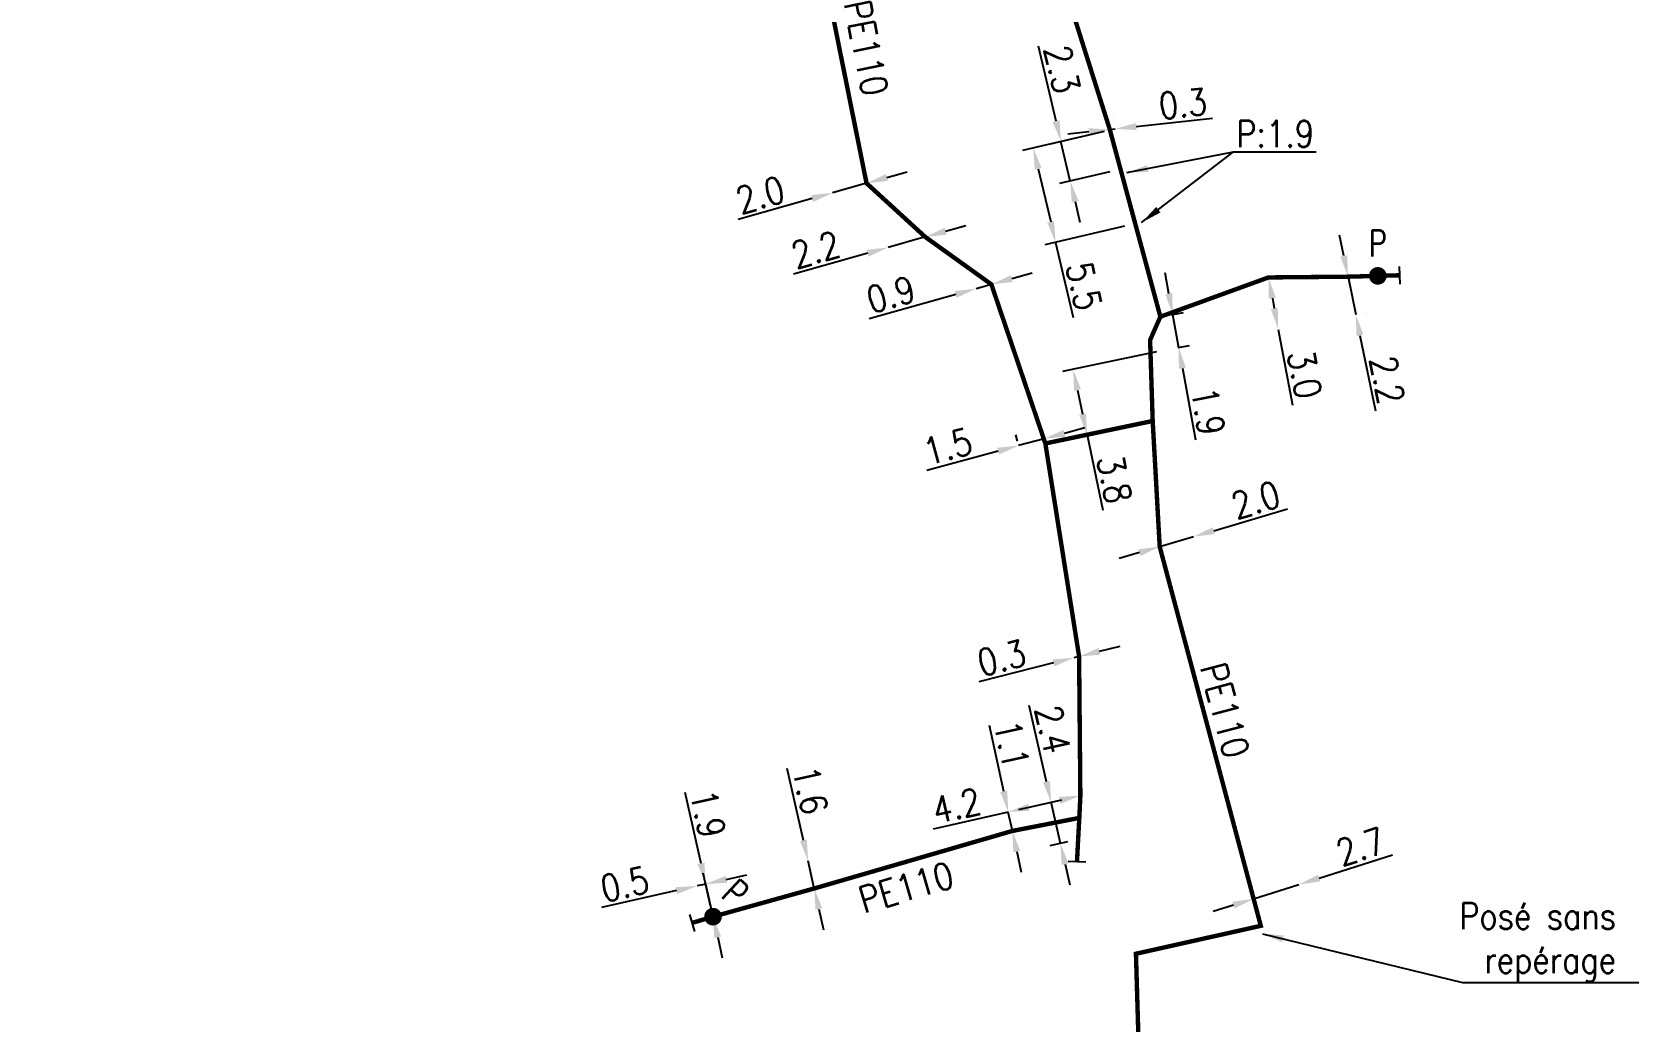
# Model space of a CAD drawing. Header units: millimetres. Extents: x 147000 to 147997, y 130417 to 131006.
# Drawn here: x 147087.1 to 147178.3, y 130496.4 to 130552.6 of the extents above; entities that cross this region are included whole.
import ezdxf
from ezdxf.enums import TextEntityAlignment as Align

# ---------------------------------------------------------------- set-up
doc = ezdxf.new("R2010")
doc.units = ezdxf.units.MM
doc.header["$PDMODE"] = 34
doc.linetypes.add('L_100_PE', pattern=[14, 10, -1.5, 1, -1.5])
doc.layers.get('0').update_dxf_attribs({"linetype": 'CONTINUOUS'})
doc.layers.get('Defpoints').update_dxf_attribs({"linetype": 'CONTINUOUS'})
for name, color, linetype in [('L_140', 3, 'CONTINUOUS'), ('L_300', 7, 'CONTINUOUS'), ('L_340', 7, 'CONTINUOUS')]:
    doc.layers.add(name, color=color, linetype=linetype)
doc.styles.add('G_ROMANS', font='ROMANS.SHX', dxfattribs={"width": 0.75})
doc.styles.get("Standard").update_dxf_attribs({"font": 'romans.shx', "width": 0.85})
doc.dimstyles.get("Standard").update_dxf_attribs({"dimtxt": 1.5, "dimasz": 1.2, "dimexe": 0.625, "dimexo": 0.625, "dimgap": 0.25, "dimtad": 1, "dimdec": 1, "dimzin": 0, "dimdsep": 46, "dimtxsty": 'Standard', "dimcen": -0.5, "dimadec": 0, "dimazin": 0, "dimtfac": 1, "dimtdec": 1, "dimtmove": 0, "dimatfit": 3, "dimfxl": 0, "dimtolj": 1, "dimtzin": 0, "dimarcsym": 0})

# ---------------------------------------------------------------- blocks, each defined once
blk = doc.blocks.new('L_340_07')
at = {"color": 0, "linetype": 'Continuous', "const_width": 0.25, "flags": 128}
blk.add_lwpolyline([(0, 0), (1.25, 0)], dxfattribs=at)
at = {"color": 0, "linetype": 'Continuous', "flags": 128}
blk.add_lwpolyline([(1.25, -0.5), (1.25, 0.5)], dxfattribs=at)
at = {"color": 0, "linetype": 'Continuous', "width": 0.75, "flags": 3}
for tag, p in [('DEF_LEG', (0.723, -3.465)), ('DEF_COUP', (0.723, -5.965)), ('DEF_TYPE', (0.723, -8.465))]:
    blk.add_attdef(tag, text='', height=1.2, dxfattribs=at).set_placement(p, align=Align.MIDDLE)
blk = doc.blocks.new('L_300_12')
at = {"color": 0, "linetype": 'Continuous', "const_width": 0.497, "flags": 128}
blk.add_lwpolyline([(-0.252, 0, 1), (0.252, 0, 1)], format="xyb", close=True, dxfattribs=at)
at = {"color": 0, "linetype": 'Continuous', "style": 'G_ROMANS', "width": 0.75}
blk.add_text('P', height=1.5, dxfattribs=at).set_placement((0, 1.85), align=Align.MIDDLE)
at = {"color": 0, "linetype": 'Continuous', "width": 0.75, "flags": 3}
for tag, p in [('DEF_LEG', (0, -5)), ('DEF_COUP', (0, -7.5)), ('DEF_TYPE', (0, -10))]:
    blk.add_attdef(tag, text='', height=1.2, dxfattribs=at).set_placement(p, align=Align.MIDDLE)
blk = doc.blocks.new('*D20')
at = {"layer": 'Defpoints', "color": 0, "linetype": 'Continuous', "transparency": 16777216}
for p in [(147131.149, 130505.52), (147131.149, 130505.52), (147131.501, 130503.959)]:
    blk.add_point(p, dxfattribs=at)
at = {"layer": 'L_140', "color": 0, "linetype": 'Continuous', "lineweight": -2, "transparency": 16777216}
for p, q in [((147130.886, 130506.691), (147129.965, 130510.778)), ((147131.501, 130503.959), (147131.149, 130505.52)), ((147131.765, 130502.789), (147132.029, 130501.618))]:
    blk.add_line(p, q, dxfattribs=at)
at = {"layer": 'L_140', "color": 0, "linetype": 'Continuous', "transparency": 16777216}
for points in [[(147131.081, 130506.735), (147130.691, 130506.647), (147131.149, 130505.52)], [(147131.96, 130502.833), (147131.57, 130502.745), (147131.501, 130503.959)]]:
    blk.add_solid(points, dxfattribs=at)
at = {"layer": 'L_140', "color": 0, "linetype": 'Continuous', "transparency": 16777216, "insert": (147131.269, 130509.54), "char_height": 1.5, "attachment_point": 5, "rotation": 282.69903}
blk.add_mtext('\\A1;1.6', dxfattribs=at)
blk = doc.blocks.new('*D21')
at = {"layer": 'Defpoints', "color": 0, "linetype": 'Continuous', "transparency": 16777216}
for p in [(147124.845, 130504.1), (147124.845, 130504.1), (147125.751, 130502.356)]:
    blk.add_point(p, dxfattribs=at)
at = {"layer": 'L_300', "color": 0, "linetype": 'Continuous', "lineweight": -2, "transparency": 16777216}
for p, q in [((147125.614, 130502.966), (147125.196, 130504.819)), ((147126.504, 130504.473), (147127.675, 130504.737)), ((147123.675, 130503.836), (147119.41, 130502.875)), ((147125.333, 130504.21), (147124.845, 130504.1))]:
    blk.add_line(p, q, dxfattribs=at)
at = {"layer": 'L_300', "color": 0, "linetype": 'Continuous', "transparency": 16777216}
for points in [[(147126.46, 130504.669), (147126.548, 130504.278), (147125.333, 130504.21)], [(147123.631, 130504.031), (147123.719, 130503.641), (147124.845, 130504.1)]]:
    blk.add_solid(points, dxfattribs=at)
at = {"layer": 'L_300', "color": 0, "linetype": 'Continuous', "transparency": 16777216, "insert": (147120.737, 130504.199), "char_height": 1.5, "attachment_point": 5, "rotation": 12.69855}
blk.add_mtext('\\A1;0.5', dxfattribs=at)
blk = doc.blocks.new('*D22')
at = {"layer": 'Defpoints', "color": 0, "linetype": 'Continuous', "transparency": 16777216}
for p in [(147125.333, 130504.21), (147125.333, 130504.21), (147125.751, 130502.356)]:
    blk.add_point(p, dxfattribs=at)
at = {"layer": 'L_300', "color": 0, "linetype": 'Continuous', "lineweight": -2, "transparency": 16777216}
for p, q in [((147125.069, 130505.38), (147124.162, 130509.408)), ((147125.751, 130502.356), (147125.333, 130504.21)), ((147126.015, 130501.186), (147126.279, 130500.015))]:
    blk.add_line(p, q, dxfattribs=at)
at = {"layer": 'L_300', "color": 0, "linetype": 'Continuous', "transparency": 16777216}
for points in [[(147125.265, 130505.424), (147124.874, 130505.336), (147125.333, 130504.21)], [(147126.21, 130501.23), (147125.82, 130501.142), (147125.751, 130502.356)]]:
    blk.add_solid(points, dxfattribs=at)
at = {"layer": 'L_300', "color": 0, "linetype": 'Continuous', "transparency": 16777216, "insert": (147125.459, 130508.199), "char_height": 1.5, "attachment_point": 5, "rotation": 282.69855}
blk.add_mtext('\\A1;1.9', dxfattribs=at)
blk = doc.blocks.new('*D108')
at = {"layer": 'Defpoints', "color": 0, "linetype": 'Continuous', "transparency": 16777216}
for p in [(147142.516, 130508.299), (147142.516, 130508.299), (147142.749, 130507.224)]:
    blk.add_point(p, dxfattribs=at)
at = {"layer": 'L_140', "color": 0, "linetype": 'Continuous', "lineweight": -2, "transparency": 16777216}
for p, q in [((147142.262, 130509.472), (147141.454, 130513.211)), ((147142.749, 130507.224), (147142.516, 130508.299)), ((147142.138, 130507.092), (147142.138, 130507.092)), ((147143.002, 130506.051), (147143.256, 130504.878))]:
    blk.add_line(p, q, dxfattribs=at)
at = {"layer": 'L_140', "color": 0, "linetype": 'Continuous', "transparency": 16777216}
for points in [[(147142.458, 130509.514), (147142.067, 130509.43), (147142.516, 130508.299)], [(147143.198, 130506.093), (147142.807, 130506.009), (147142.749, 130507.224)]]:
    blk.add_solid(points, dxfattribs=at)
at = {"layer": 'L_140', "color": 0, "linetype": 'Continuous', "transparency": 16777216, "insert": (147142.709, 130512.139), "char_height": 1.5, "attachment_point": 5, "rotation": 282.2029}
blk.add_mtext('\\A1;1.1', dxfattribs=at)
blk = doc.blocks.new('*D110')
at = {"layer": 'Defpoints', "color": 0, "linetype": 'Continuous', "transparency": 16777216}
for p in [(147146.612, 130509.227), (147142.516, 130508.299), (147142.516, 130508.299)]:
    blk.add_point(p, dxfattribs=at)
at = {"layer": 'L_140', "color": 0, "linetype": 'Continuous', "lineweight": -2, "transparency": 16777216}
for p, q in [((147142.516, 130508.299), (147138.253, 130507.333)), ((147145.442, 130508.962), (147143.686, 130508.564))]:
    blk.add_line(p, q, dxfattribs=at)
at = {"layer": 'L_140', "color": 0, "linetype": 'Continuous', "transparency": 16777216}
for points in [[(147145.398, 130509.157), (147145.486, 130508.767), (147146.612, 130509.227)], [(147143.642, 130508.759), (147143.731, 130508.369), (147142.516, 130508.299)]]:
    blk.add_solid(points, dxfattribs=at)
at = {"layer": 'L_140', "color": 0, "linetype": 'Continuous', "transparency": 16777216, "insert": (147139.578, 130508.659), "char_height": 1.5, "attachment_point": 5, "rotation": 12.76587}
blk.add_mtext('\\A1;4.2', dxfattribs=at)
blk = doc.blocks.new('*D111')
at = {"layer": 'Defpoints', "color": 0, "linetype": 'Continuous', "transparency": 16777216}
for p in [(147146.249, 130517.056), (147146.249, 130517.056), (147146.54, 130517.129)]:
    blk.add_point(p, dxfattribs=at)
at = {"layer": 'L_140', "color": 0, "linetype": 'Continuous', "lineweight": -2, "transparency": 16777216}
for p, q in [((147147.704, 130517.423), (147148.867, 130517.717)), ((147145.086, 130516.762), (147140.847, 130515.691)), ((147146.54, 130517.129), (147146.249, 130517.056))]:
    blk.add_line(p, q, dxfattribs=at)
at = {"layer": 'L_140', "color": 0, "linetype": 'Continuous', "transparency": 16777216}
for points in [[(147147.655, 130517.617), (147147.753, 130517.229), (147146.54, 130517.129)], [(147145.037, 130516.956), (147145.135, 130516.568), (147146.249, 130517.056)]]:
    blk.add_solid(points, dxfattribs=at)
at = {"layer": 'L_140', "color": 0, "linetype": 'Continuous', "transparency": 16777216, "insert": (147142.14, 130517.049), "char_height": 1.5, "attachment_point": 5, "rotation": 14.17354}
blk.add_mtext('\\A1;0.3', dxfattribs=at)
blk = doc.blocks.new('*D112')
at = {"layer": 'Defpoints', "color": 0, "linetype": 'Continuous', "transparency": 16777216}
for p in [(147143.103, 130529.101), (147144.624, 130529.223), (147143.199, 130528.745)]:
    blk.add_point(p, dxfattribs=at)
at = {"layer": 'L_140', "color": 0, "linetype": 'Continuous', "lineweight": -2, "transparency": 16777216}
for p, q in [((147144.461, 130529.826), (147144.387, 130530.096)), ((147145.709, 130529.806), (147146.867, 130530.12)), ((147143.036, 130529.348), (147142.939, 130529.704)), ((147144.551, 130529.493), (147143.103, 130529.101)), ((147141.944, 130528.788), (147137.9, 130527.694))]:
    blk.add_line(p, q, dxfattribs=at)
at = {"layer": 'L_140', "color": 0, "linetype": 'Continuous', "transparency": 16777216}
for points in [[(147145.657, 130529.999), (147145.761, 130529.613), (147144.551, 130529.493)], [(147141.892, 130528.981), (147141.997, 130528.595), (147143.103, 130529.101)]]:
    blk.add_solid(points, dxfattribs=at)
at = {"layer": 'L_140', "color": 0, "linetype": 'Continuous', "transparency": 16777216, "insert": (147139.082, 130529.049), "char_height": 1.5, "attachment_point": 5, "rotation": 15.13932}
blk.add_mtext('\\A1;1.5', dxfattribs=at)
blk = doc.blocks.new('*D113')
at = {"layer": 'Defpoints', "color": 0, "linetype": 'Continuous', "transparency": 16777216}
for p in [(147141.558, 130538.255), (147140.692, 130538.011), (147140.692, 130538.011)]:
    blk.add_point(p, dxfattribs=at)
at = {"layer": 'L_140', "color": 0, "linetype": 'Continuous', "lineweight": -2, "transparency": 16777216}
for p, q in [((147141.558, 130538.255), (147140.692, 130538.011)), ((147142.713, 130538.58), (147143.869, 130538.906)), ((147139.537, 130537.685), (147134.625, 130536.301))]:
    blk.add_line(p, q, dxfattribs=at)
at = {"layer": 'L_140', "color": 0, "linetype": 'Continuous', "transparency": 16777216}
for points in [[(147142.659, 130538.773), (147142.768, 130538.388), (147141.558, 130538.255)], [(147139.483, 130537.878), (147139.591, 130537.493), (147140.692, 130538.011)]]:
    blk.add_solid(points, dxfattribs=at)
at = {"layer": 'L_140', "color": 0, "linetype": 'Continuous', "transparency": 16777216, "insert": (147135.851, 130537.685), "char_height": 1.5, "attachment_point": 5, "rotation": 15.73663}
blk.add_mtext('\\A1;0.9', dxfattribs=at)
blk = doc.blocks.new('*D114')
at = {"layer": 'Defpoints', "color": 0, "linetype": 'Continuous', "transparency": 16777216}
for p in [(147137.806, 130540.945), (147135.688, 130540.348), (147135.688, 130540.348)]:
    blk.add_point(p, dxfattribs=at)
at = {"layer": 'L_140', "color": 0, "linetype": 'Continuous', "lineweight": -2, "transparency": 16777216}
for p, q in [((147137.806, 130540.945), (147135.688, 130540.348)), ((147138.961, 130541.27), (147140.116, 130541.596)), ((147134.533, 130540.023), (147130.325, 130538.837))]:
    blk.add_line(p, q, dxfattribs=at)
at = {"layer": 'L_140', "color": 0, "linetype": 'Continuous', "transparency": 16777216}
for points in [[(147138.906, 130541.463), (147139.015, 130541.078), (147137.806, 130540.945)], [(147134.479, 130540.215), (147134.587, 130539.83), (147135.688, 130540.348)]]:
    blk.add_solid(points, dxfattribs=at)
at = {"layer": 'L_140', "color": 0, "linetype": 'Continuous', "transparency": 16777216, "insert": (147131.58, 130540.23), "char_height": 1.5, "attachment_point": 5, "rotation": 15.73684}
blk.add_mtext('\\A1;2.2', dxfattribs=at)
blk = doc.blocks.new('*D115')
at = {"layer": 'Defpoints', "color": 0, "linetype": 'Continuous', "transparency": 16777216}
for p in [(147134.469, 130543.997), (147132.544, 130543.455), (147132.544, 130543.455)]:
    blk.add_point(p, dxfattribs=at)
at = {"layer": 'L_140', "color": 0, "linetype": 'Continuous', "lineweight": -2, "transparency": 16777216}
for p, q in [((147135.624, 130544.323), (147136.779, 130544.648)), ((147134.469, 130543.997), (147132.544, 130543.455)), ((147131.389, 130543.129), (147127.182, 130541.944))]:
    blk.add_line(p, q, dxfattribs=at)
at = {"layer": 'L_140', "color": 0, "linetype": 'Continuous', "transparency": 16777216}
for points in [[(147135.57, 130544.515), (147135.679, 130544.13), (147134.469, 130543.997)], [(147131.335, 130543.322), (147131.444, 130542.937), (147132.544, 130543.455)]]:
    blk.add_solid(points, dxfattribs=at)
at = {"layer": 'L_140', "color": 0, "linetype": 'Continuous', "transparency": 16777216, "insert": (147128.437, 130543.336), "char_height": 1.5, "attachment_point": 5, "rotation": 15.73628}
blk.add_mtext('\\A1;2.0', dxfattribs=at)
blk = doc.blocks.new('*D116')
at = {"layer": 'Defpoints', "color": 0, "linetype": 'Continuous', "transparency": 16777216}
for p in [(147151.549, 130534.559), (147146.204, 130533.429), (147150.719, 130530.5)]:
    blk.add_point(p, dxfattribs=at)
at = {"layer": 'L_140', "color": 0, "linetype": 'Continuous', "lineweight": -2, "transparency": 16777216}
for p, q in [((147150.937, 130534.43), (147145.593, 130533.3)), ((147146.452, 130532.255), (147146.742, 130530.885)), ((147150.107, 130530.37), (147146.379, 130529.582)), ((147146.99, 130529.711), (147147.895, 130525.434))]:
    blk.add_line(p, q, dxfattribs=at)
at = {"layer": 'L_140', "color": 0, "linetype": 'Continuous', "transparency": 16777216}
for points in [[(147146.648, 130532.296), (147146.257, 130532.214), (147146.204, 130533.429)], [(147146.938, 130530.927), (147146.546, 130530.844), (147146.99, 130529.711)]]:
    blk.add_solid(points, dxfattribs=at)
at = {"layer": 'L_140', "color": 0, "linetype": 'Continuous', "transparency": 16777216, "insert": (147148.545, 130527.193), "char_height": 1.5, "attachment_point": 5, "rotation": 281.93998}
blk.add_mtext('\\A1;3.8', dxfattribs=at)
blk = doc.blocks.new('*D117')
at = {"layer": 'Defpoints', "color": 0, "linetype": 'Continuous', "transparency": 16777216}
for p in [(147151.155, 130536.418), (147151.549, 130534.559), (147152.191, 130534.676)]:
    blk.add_point(p, dxfattribs=at)
at = {"layer": 'L_140', "color": 0, "linetype": 'Continuous', "lineweight": -2, "transparency": 16777216}
for p, q in [((147151.638, 130537.725), (147151.424, 130538.906)), ((147151.77, 130536.53), (147152.467, 130536.656)), ((147151.852, 130536.544), (147152.191, 130534.676)), ((147152.163, 130534.671), (147152.806, 130534.787)), ((147152.405, 130533.495), (147153.141, 130529.433))]:
    blk.add_line(p, q, dxfattribs=at)
at = {"layer": 'L_140', "color": 0, "linetype": 'Continuous', "transparency": 16777216}
for points in [[(147151.835, 130537.761), (147151.441, 130537.689), (147151.852, 130536.544)], [(147152.602, 130533.531), (147152.208, 130533.459), (147152.191, 130534.676)]]:
    blk.add_solid(points, dxfattribs=at)
at = {"layer": 'L_140', "color": 0, "linetype": 'Continuous', "transparency": 16777216, "insert": (147153.864, 130531.052), "char_height": 1.5, "attachment_point": 5, "rotation": 280.27435}
blk.add_mtext('\\A1;1.9', dxfattribs=at)
blk = doc.blocks.new('*D118')
at = {"layer": 'Defpoints', "color": 0, "linetype": 'Continuous', "transparency": 16777216}
for p in [(147157.291, 130538.649), (147157.849, 130535.701), (147157.849, 130535.701)]:
    blk.add_point(p, dxfattribs=at)
at = {"layer": 'L_140', "color": 0, "linetype": 'Continuous', "lineweight": -2, "transparency": 16777216}
for p, q in [((147157.514, 130537.47), (147157.626, 130536.88)), ((147157.849, 130535.701), (147158.663, 130531.406))]:
    blk.add_line(p, q, dxfattribs=at)
at = {"layer": 'L_140', "color": 0, "linetype": 'Continuous', "transparency": 16777216}
for points in [[(147157.71, 130537.507), (147157.317, 130537.433), (147157.291, 130538.649)], [(147157.822, 130536.918), (147157.429, 130536.843), (147157.849, 130535.701)]]:
    blk.add_solid(points, dxfattribs=at)
at = {"layer": 'L_140', "color": 0, "linetype": 'Continuous', "transparency": 16777216, "insert": (147159.35, 130533.15), "char_height": 1.5, "attachment_point": 5, "rotation": 280.73}
blk.add_mtext('\\A1;3.0', dxfattribs=at)
blk = doc.blocks.new('*D119')
at = {"layer": 'Defpoints', "color": 0, "linetype": 'Continuous', "transparency": 16777216}
for p in [(147161.812, 130538.691), (147162.252, 130536.536), (147162.252, 130536.536)]:
    blk.add_point(p, dxfattribs=at)
at = {"layer": 'L_140', "color": 0, "linetype": 'Continuous', "lineweight": -2, "transparency": 16777216}
for p, q in [((147161.572, 130539.867), (147161.332, 130541.043)), ((147161.812, 130538.691), (147162.252, 130536.536)), ((147162.424, 130538.816), (147162.424, 130538.816)), ((147162.864, 130536.661), (147162.864, 130536.661)), ((147162.492, 130535.36), (147163.365, 130531.077))]:
    blk.add_line(p, q, dxfattribs=at)
at = {"layer": 'L_140', "color": 0, "linetype": 'Continuous', "transparency": 16777216}
for points in [[(147161.768, 130539.907), (147161.376, 130539.827), (147161.812, 130538.691)], [(147162.688, 130535.4), (147162.296, 130535.32), (147162.252, 130536.536)]]:
    blk.add_solid(points, dxfattribs=at)
at = {"layer": 'L_140', "color": 0, "linetype": 'Continuous', "transparency": 16777216, "insert": (147164.028, 130532.83), "char_height": 1.5, "attachment_point": 5, "rotation": 281.52938}
blk.add_mtext('\\A1;2.2', dxfattribs=at)
blk = doc.blocks.new('*D120')
at = {"layer": 'Defpoints', "color": 0, "linetype": 'Continuous', "transparency": 16777216}
for p in [(147148.282, 130547.051), (147148.58, 130547.084), (147148.58, 130547.084)]:
    blk.add_point(p, dxfattribs=at)
at = {"layer": 'L_140', "color": 0, "linetype": 'Continuous', "lineweight": -2, "transparency": 16777216}
for p, q in [((147148.214, 130547.673), (147148.214, 130547.673)), ((147148.512, 130547.705), (147148.512, 130547.705)), ((147149.773, 130547.214), (147154.119, 130547.688)), ((147147.089, 130546.921), (147145.896, 130546.791)), ((147148.282, 130547.051), (147148.58, 130547.084))]:
    blk.add_line(p, q, dxfattribs=at)
at = {"layer": 'L_140', "color": 0, "linetype": 'Continuous', "transparency": 16777216}
for points in [[(147149.751, 130547.413), (147149.795, 130547.015), (147148.58, 130547.084)], [(147147.067, 130547.12), (147147.111, 130546.722), (147148.282, 130547.051)]]:
    blk.add_solid(points, dxfattribs=at)
at = {"layer": 'L_140', "color": 0, "linetype": 'Continuous', "transparency": 16777216, "insert": (147152.434, 130548.51), "char_height": 1.5, "attachment_point": 5, "rotation": 6.22229}
blk.add_mtext('\\A1;0.3', dxfattribs=at)
blk = doc.blocks.new('*D155')
at = {"layer": 'Defpoints', "color": 0, "linetype": 'Continuous', "transparency": 16777216}
for p in [(147153.035, 130523.932), (147153.035, 130523.932), (147151.117, 130523.365)]:
    blk.add_point(p, dxfattribs=at)
at = {"layer": 'L_140', "color": 0, "linetype": 'Continuous', "lineweight": -2, "transparency": 16777216}
for p, q in [((147154.185, 130524.272), (147158.377, 130525.512)), ((147151.117, 130523.365), (147153.035, 130523.932)), ((147149.966, 130523.024), (147148.815, 130522.684))]:
    blk.add_line(p, q, dxfattribs=at)
at = {"layer": 'L_140', "color": 0, "linetype": 'Continuous', "transparency": 16777216}
for points in [[(147154.129, 130524.464), (147154.242, 130524.081), (147153.035, 130523.932)], [(147149.909, 130523.216), (147150.023, 130522.833), (147151.117, 130523.365)]]:
    blk.add_solid(points, dxfattribs=at)
at = {"layer": 'L_140', "color": 0, "linetype": 'Continuous', "transparency": 16777216, "insert": (147156.573, 130526.021), "char_height": 1.5, "attachment_point": 5, "rotation": 16.47716}
blk.add_mtext('\\A1;2.0', dxfattribs=at)
blk = doc.blocks.new('*D157')
at = {"layer": 'Defpoints', "color": 0, "linetype": 'Continuous', "transparency": 16777216}
for p in [(147142.516, 130508.299), (147144.95, 130508.851), (147146.485, 130506.737)]:
    blk.add_point(p, dxfattribs=at)
at = {"layer": 'L_340', "color": 0, "linetype": 'Continuous', "lineweight": -2, "transparency": 16777216}
for p, q in [((147144.685, 130510.021), (147143.705, 130514.343)), ((147143.126, 130508.437), (147145.559, 130508.989)), ((147145.48, 130506.51), (147144.95, 130508.851)), ((147145.875, 130506.599), (147144.871, 130506.372)), ((147145.745, 130505.34), (147146.01, 130504.169))]:
    blk.add_line(p, q, dxfattribs=at)
at = {"layer": 'L_340', "color": 0, "linetype": 'Continuous', "transparency": 16777216}
for points in [[(147144.88, 130510.065), (147144.49, 130509.977), (147144.95, 130508.851)], [(147145.94, 130505.384), (147145.55, 130505.295), (147145.48, 130506.51)]]:
    blk.add_solid(points, dxfattribs=at)
at = {"layer": 'L_340', "color": 0, "linetype": 'Continuous', "transparency": 16777216, "insert": (147145.038, 130512.988), "char_height": 1.5, "attachment_point": 5, "rotation": 282.76587}
blk.add_mtext('\\A1;2.4', dxfattribs=at)
blk = doc.blocks.new('*D158')
at = {"layer": 'Defpoints', "color": 0, "linetype": 'Continuous', "transparency": 16777216}
for p in [(147148.58, 130547.084), (147145.51, 130546.36), (147148.892, 130544.794)]:
    blk.add_point(p, dxfattribs=at)
at = {"layer": 'L_140', "color": 0, "linetype": 'Continuous', "lineweight": -2, "transparency": 16777216}
for p, q in [((147145.235, 130547.528), (147144.231, 130551.783)), ((147147.972, 130546.94), (147144.902, 130546.216)), ((147146.038, 130544.121), (147145.51, 130546.36)), ((147148.284, 130544.651), (147145.43, 130543.978)), ((147146.313, 130542.953), (147146.589, 130541.785))]:
    blk.add_line(p, q, dxfattribs=at)
at = {"layer": 'L_140', "color": 0, "linetype": 'Continuous', "transparency": 16777216}
for points in [[(147145.429, 130547.574), (147145.04, 130547.482), (147145.51, 130546.36)], [(147146.508, 130542.999), (147146.119, 130542.907), (147146.038, 130544.121)]]:
    blk.add_solid(points, dxfattribs=at)
at = {"layer": 'L_140', "color": 0, "linetype": 'Continuous', "transparency": 16777216, "insert": (147145.569, 130550.469), "char_height": 1.5, "attachment_point": 5, "rotation": 283.2689}
blk.add_mtext('\\A1;2.3', dxfattribs=at)
blk = doc.blocks.new('*D159')
at = {"layer": 'Defpoints', "color": 0, "linetype": 'Continuous', "transparency": 16777216}
for p in [(147148.58, 130547.084), (147143.941, 130545.99), (147149.727, 130541.704)]:
    blk.add_point(p, dxfattribs=at)
at = {"layer": 'L_140', "color": 0, "linetype": 'Continuous', "lineweight": -2, "transparency": 16777216}
for p, q in [((147147.972, 130546.94), (147143.333, 130545.846)), ((147144.217, 130544.822), (147144.928, 130541.805)), ((147149.119, 130541.56), (147144.595, 130540.493)), ((147145.203, 130540.637), (147146.207, 130536.382))]:
    blk.add_line(p, q, dxfattribs=at)
at = {"layer": 'L_140', "color": 0, "linetype": 'Continuous', "transparency": 16777216}
for points in [[(147144.411, 130544.868), (147144.022, 130544.776), (147143.941, 130545.99)], [(147145.123, 130541.851), (147144.733, 130541.759), (147145.203, 130540.637)]]:
    blk.add_solid(points, dxfattribs=at)
at = {"layer": 'L_140', "color": 0, "linetype": 'Continuous', "transparency": 16777216, "insert": (147146.816, 130538.155), "char_height": 1.5, "attachment_point": 5, "rotation": 283.2689}
blk.add_mtext('\\A1;5.5', dxfattribs=at)
blk = doc.blocks.new('*D250')
at = {"layer": 'Defpoints', "color": 0, "linetype": 'Continuous', "transparency": 16777216}
for p in [(147159.025, 130504.184), (147159.025, 130504.184), (147156.45, 130503.372)]:
    blk.add_point(p, dxfattribs=at)
at = {"layer": 'L_140', "color": 0, "linetype": 'Continuous', "lineweight": -2, "transparency": 16777216}
for p, q in [((147160.169, 130504.545), (147164.338, 130505.86)), ((147156.45, 130503.372), (147159.025, 130504.184)), ((147155.305, 130503.011), (147154.161, 130502.65))]:
    blk.add_line(p, q, dxfattribs=at)
at = {"layer": 'L_140', "color": 0, "linetype": 'Continuous', "transparency": 16777216}
for points in [[(147160.109, 130504.735), (147160.229, 130504.354), (147159.025, 130504.184)], [(147155.245, 130503.201), (147155.366, 130502.82), (147156.45, 130503.372)]]:
    blk.add_solid(points, dxfattribs=at)
at = {"layer": 'L_140', "color": 0, "linetype": 'Continuous', "transparency": 16777216, "insert": (147162.525, 130506.336), "char_height": 1.5, "attachment_point": 5, "rotation": 17.50561}
blk.add_mtext('\\A1;2.7', dxfattribs=at)

msp = doc.modelspace()

# ---------------------------------------------------------------- linework, layer by layer
at = {"layer": 'L_140', "linetype": 'L_100_PE', "flags": 128}
for points in [[(147138.167, 130582.245, 0.25, 0.25, 0), (147139.182, 130577.435, 0.25, 0.25, 0), (147143.408, 130562.481, 0.25, 0.25, 0), (147148.282, 130547.051, 0.25, 0.25, 0), (147148.892, 130544.794, 0.25, 0.25, 0), (147149.727, 130541.704, 0.25, 0.25, 0), (147151.155, 130536.418, 0, 0, 0)], [(147000, 130553.802, 0.25, 0.25, 0), (147005.083, 130554.214, 0.25, 0.25, 0), (147011.847, 130555.158, 0.25, 0.25, 0), (147027.131, 130556.766, 0.25, 0.25, 0), (147042.323, 130559.092, 0.25, 0.25, 0), (147048.54, 130560.452, 0.25, 0.25, 0), (147065.414, 130563.47, 0.25, 0.25, 0), (147088.986, 130567.446, 0.25, 0.25, 0), (147098.487, 130569.101, 0.25, 0.25, 0), (147113.76, 130571.433, 0.25, 0.25, 0), (147116.111, 130571.796, 0.25, 0.25, 0), (147122.472, 130572.87, 0.25, 0.25, 0), (147124.6, 130572.478, 0.25, 0.25, 0), (147126.086, 130572.239, 0.25, 0.25, 0), (147127.224, 130570.963, 0.25, 0.25, 0), (147127.84, 130568.511, 0.25, 0.25, 0), (147128.57, 130565.604, 0.25, 0.25, 0), (147128.57, 130565.604, 0.25, 0.25, 0), (147129.743, 130563.808, 0.25, 0.25, 0), (147131.395, 130559.276, 0.25, 0.25, 0), (147134.469, 130543.997, 0.25, 0.25, 0), (147137.806, 130540.945, 0.25, 0.25, 0), (147141.558, 130538.255, 0.25, 0.25, 0), (147144.624, 130529.223, 0.25, 0.25, 0), (147144.624, 130529.223, 0.25, 0.25, 0), (147146.54, 130517.129, 0.25, 0.25, 0), (147146.612, 130509.227, 0.25, 0.25, 0), (147146.552, 130507.965, 0.25, 0.25, 0), (147146.485, 130506.737, 0, 0, 0)], [(147158.532, 130424.601, 0.25, 0.25, 0), (147157.833, 130431.135, 0.25, 0.25, 0), (147157.226, 130439.252, 0.25, 0.25, 0), (147155.907, 130442.656, 0.25, 0.25, 0), (147154.395, 130446.321, 0.25, 0.25, 0), (147152.049, 130449.552, 0.25, 0.25, 0), (147152.016, 130450.767, 0.25, 0.25, 0), (147151.478, 130461.192, 0.25, 0.25, 0), (147150.589, 130472.431, 0.25, 0.25, 0), (147149.768, 130500.252, 0.25, 0.25, 0), (147156.859, 130501.838, 0.25, 0.25, 0), (147156.45, 130503.372, 0.25, 0.25, 0), (147151.117, 130523.365, 0.25, 0.25, 0), (147150.719, 130530.5, 0.25, 0.25, 0), (147150.572, 130535.094, 0.25, 0.25, 0), (147151.155, 130536.418, 0.25, 0.25, 0), (147157.291, 130538.649, 0.25, 0.25, 0), (147161.812, 130538.691, 0.25, 0.25, 0), (147163.503, 130538.737, 0, 0, 0)]]:
    msp.add_lwpolyline(points, format="xyseb", dxfattribs=at)
at = {"layer": 'L_140', "linetype": 'L_100_PE', "const_width": 0.25, "flags": 128}
for points in [[(147150.719, 130530.5), (147144.624, 130529.223)], [(147125.751, 130502.356), (147131.501, 130503.959), (147142.749, 130507.224), (147146.552, 130507.965)]]:
    msp.add_lwpolyline(points, dxfattribs=at)

# ---------------------------------------------------------------- block references
at = {"layer": 'L_300'}
msp.add_blockref('L_300_12', (147163.503, 130538.737), dxfattribs=at)
at = {"layer": 'L_300', "rotation": 316.980636829898}
msp.add_blockref('L_300_12', (147125.751, 130502.356), dxfattribs=at)
at = {"layer": 'L_340'}
for p, rotation in [((147163.503, 130538.737), 1.552516609117345), ((147146.485, 130506.737), 267.0678544120041), ((147125.751, 130502.356), 196.3941093280816)]:
    msp.add_blockref('L_340_07', p, dxfattribs=dict(at, rotation=rotation))

# ---------------------------------------------------------------- texts
at = {"layer": 'L_140', "linetype": 'Continuous', "width": 0.85}
for rotation, p in [(281.37604, (147134.446, 130551.678)), (284.81066, (147154.818, 130514.077)), (16.18533, (147136.719, 130504.019))]:
    msp.add_text('PE110', height=1.5, rotation=rotation, dxfattribs=at).set_placement(p, align=Align.MIDDLE)
at = {"layer": 'L_140', "linetype": 'Continuous', "char_height": 1.5}
for s, insert, attachment_point in [('\\A1;P:1.9', (147155.46, 130547.552), 1), ('\\A1;Posé sans\\Prepérage', (147177.032, 130498.651), 9)]:
    msp.add_mtext(s, dxfattribs=dict(at, insert=insert, attachment_point=attachment_point))

# ---------------------------------------------------------------- dimensions: what is measured, and where the dimension line sits
at = {"layer": 'L_140', "linetype": 'Continuous'}
for base, p1, p2, angle, picture, middle in [((147145.51, 130546.36), (147148.892, 130544.794), (147148.58, 130547.084), 283.2689, '*D158', (147144.595, 130550.239)), ((147148.58, 130547.084), (147148.282, 130547.051), (147148.58, 130547.084), 186.22229, '*D120', (147152.542, 130547.516)), ((147143.941, 130545.99), (147149.727, 130541.704), (147148.58, 130547.084), 283.2689, '*D159', (147145.843, 130537.925)), ((147132.544, 130543.455), (147134.469, 130543.997), (147132.544, 130543.455), 15.73628, '*D115', (147128.708, 130542.374)), ((147135.688, 130540.348), (147137.806, 130540.945), (147135.688, 130540.348), 15.73684, '*D114', (147131.852, 130539.267)), ((147162.252, 130536.536), (147161.812, 130538.691), (147162.252, 130536.536), 101.52938, '*D119', (147163.048, 130532.63)), ((147140.692, 130538.011), (147141.558, 130538.255), (147140.692, 130538.011), 15.73663, '*D113', (147136.122, 130536.723)), ((147152.191, 130534.676), (147151.155, 130536.418), (147151.549, 130534.559), 100.27435, '*D117', (147152.88, 130530.873)), ((147157.849, 130535.701), (147157.291, 130538.649), (147157.849, 130535.701), 100.73, '*D118', (147158.368, 130532.964)), ((147146.204, 130533.429), (147150.719, 130530.5), (147151.549, 130534.559), 281.93998, '*D116', (147147.567, 130526.986)), ((147143.103, 130529.101), (147144.624, 130529.223), (147143.199, 130528.745), 15.13932, '*D112', (147139.343, 130528.084)), ((147153.035, 130523.932), (147151.117, 130523.365), (147153.035, 130523.932), 196.47716, '*D155', (147156.857, 130525.062)), ((147146.249, 130517.056), (147146.54, 130517.129), (147146.249, 130517.056), 14.17354, '*D111', (147142.385, 130516.08)), ((147142.516, 130508.299), (147142.749, 130507.224), (147142.516, 130508.299), 282.2029, '*D108', (147141.731, 130511.928)), ((147131.149, 130505.52), (147131.501, 130503.959), (147131.149, 130505.52), 282.69903, '*D20', (147130.293, 130509.32)), ((147142.516, 130508.299), (147146.612, 130509.227), (147142.516, 130508.299), 12.76587, '*D110', (147139.799, 130507.684))]:
    dim = msp.add_linear_dim(base=base, p1=p1, p2=p2, angle=angle, dimstyle='Standard', dxfattribs=at)
    dim.commit()
    dim.dimension.update_dxf_attribs({"geometry": picture, "text_midpoint": middle, "dimtype": 160})
dim = msp.add_linear_dim(base=(147159.025, 130504.184), p1=(147156.45, 130503.372), p2=(147159.025, 130504.184), angle=197.50561, dimstyle='Standard', override={"dimscale": 1, "dimlfac": 1, "dimlunit": 2}, dxfattribs=at)
dim.commit()
dim.dimension.update_dxf_attribs({"geometry": '*D250', "text_midpoint": (147162.826, 130505.383), "dimtype": 160})
at = {"layer": 'L_300', "linetype": 'Continuous'}
for base, p2, angle, picture, middle in [((147125.333, 130504.21), (147125.333, 130504.21), 282.69855, '*D22', (147124.484, 130507.979)), ((147124.845, 130504.1), (147124.845, 130504.1), 12.69855, '*D21', (147120.957, 130503.224))]:
    dim = msp.add_linear_dim(base=base, p1=(147125.751, 130502.356), p2=p2, angle=angle, dimstyle='Standard', dxfattribs=at)
    dim.commit()
    dim.dimension.update_dxf_attribs({"geometry": picture, "text_midpoint": middle, "dimtype": 160})
at = {"layer": 'L_340', "linetype": 'Continuous'}
dim = msp.add_linear_dim(base=(147144.95, 130508.851), p1=(147146.485, 130506.737), p2=(147142.516, 130508.299), angle=282.76587, dimstyle='Standard', dxfattribs=at)
dim.commit()
dim.dimension.update_dxf_attribs({"geometry": '*D157', "text_midpoint": (147144.062, 130512.767), "dimtype": 160})

# ---------------------------------------------------------------- leaders
at = {"layer": 'L_140', "linetype": 'Continuous', "annotation_type": 0, "has_hookline": 1, "hookline_direction": 0}
for points, text_width in [([(147149.256, 130544.597), (147155.313, 130545.786)], 4.432), ([(147156.95, 130501.387), (147168.304, 130498.612)], 9.775)]:
    msp.add_leader(points, dimstyle='Standard', override={"dimgap": 0.25, "dimtad": 1}, dxfattribs=dict(at, text_width=text_width))
at = {"layer": 'L_140', "linetype": 'Continuous'}
msp.add_leader([(147150.088, 130541.762), (147155.313, 130545.786)], dimstyle='Standard', override={"dimgap": 0.25, "dimtad": 0}, dxfattribs=at)

doc.saveas('drawing.dxf')
